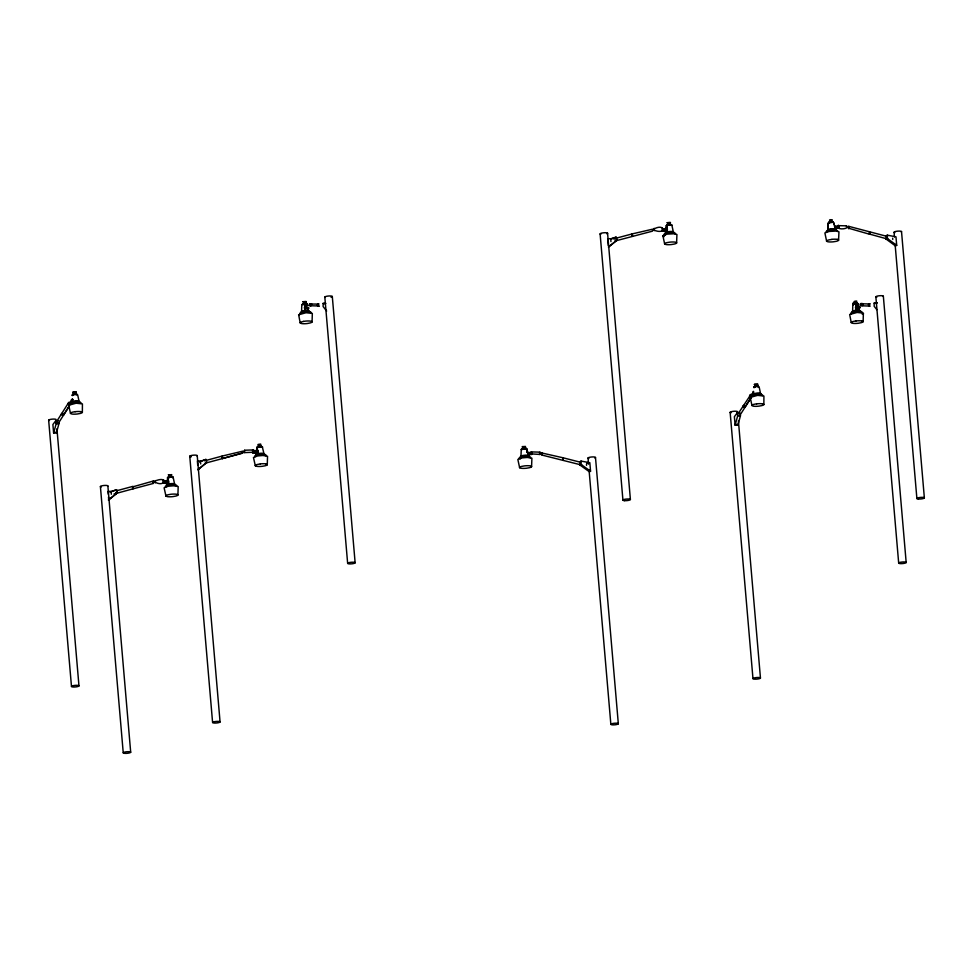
<?xml version="1.0" encoding="UTF-8"?>
<svg xmlns="http://www.w3.org/2000/svg" width="973" height="973" viewBox="0 0 973 973"><rect width="100%" height="100%" fill="white"/><g stroke="black" fill="none" stroke-linecap="round" stroke-linejoin="round"><path stroke-width="1.46" d="M666.748 228.351L666.76 225.31L668.67 224.909M167.684 480.212L168.438 480.54L168.779 484.067L167.952 484.189L168.609 483.982A3.71 0.778 -4.9 0 1 174.581 483.97L173.145 477.244L169.849 477.013L167.964 477.427L167.307 484.834M257.322 450.158L257.334 447.118L262.296 446.802L263.951 453.661M167.332 483.094L163.184 483.107C162.296 477.354 165.142 482.669 168.536 481.27L168.329 484.067L167.295 484.736L165.374 483.107L166.407 482.426L168.329 484.067M667.186 222.708L670.506 222.525L667.186 222.695M666.323 228.57L666.76 225.31M167.551 480.686L167.964 477.427M256.921 450.377L257.334 447.118M82.364 412.394L82.425 403.892L76.125 403.211L68.718 405.255L70.457 413.209M666.006 232.705L667.429 231.866A3.71 0.778 -4.9 0 1 672.282 231.538A3.71 0.778 -4.9 0 1 672.586 232.547M763.854 404.549L763.914 396.047L757.614 395.366L750.207 397.41L751.947 405.376M835.32 229.409L835.004 227.658L839.091 227.682L838.215 225.286M167.611 477.597L167.392 479.543L167.964 479.203M256.726 450.535L256.969 447.288M666.104 228.716L666.371 225.481M662.078 228.071L663.002 229.117L667.356 229.154L667.15 231.939L666.006 232.62L664.109 230.966L661.968 230.954L661.871 229.81M252.457 450.523C253.308 448.371 255.084 453.649 257.906 450.973L257.687 453.759L256.653 454.427L254.731 452.798L252.554 452.798L252.968 449.94L253.053 452.275L244.588 452.603L244.223 451.983M301.557 311.579L301.812 304.695L305.644 303.844L307.59 304.148L307.176 304.646M852.591 311.299L852.847 304.427L858.636 303.88L857.724 304.525M827.999 230.005L828.291 222.963L827.999 229.798M520.969 456.264L521.26 449.429M676.6 243.031L676.928 234.529L674.18 233.763L667.125 234.128L662.868 235.636L664.656 243.992L665.86 244.503A6.13 1.289 -4.9 0 0 671.431 244.539L674.301 244.053A5.911 1.253 -4.9 0 0 676.6 242.691L675.396 242.18A6.13 1.289 -4.9 0 0 669.825 242.143L666.943 242.63A5.911 1.253 -4.9 0 0 664.656 243.992M177.913 495.075L178.181 486.561L173.608 485.795L168.171 486.257L164.109 487.789L165.969 496.121L167.271 496.619A6.13 1.289 -4.9 0 0 172.926 496.607L175.76 496.096A5.911 1.253 -4.9 0 0 177.852 494.746L176.539 494.248A6.13 1.289 -4.9 0 0 170.883 494.26L168.061 494.771A5.911 1.253 -4.9 0 0 165.969 496.121M267.271 464.766L267.539 456.264L262.965 455.486L257.541 455.96L253.467 457.48L255.327 465.812L256.641 466.31A6.13 1.289 -4.9 0 0 262.284 466.298L265.118 465.799A5.911 1.253 -4.9 0 0 267.21 464.437L265.909 463.951M312.078 321.941L312.333 313.415L306.033 312.734L298.638 314.778L300.183 322.768M666.164 225.651L667.247 226.137M839.091 227.682L835.807 228.339L836.938 227.67C832.852 232.316 836.622 218.037 829.41 222.464A2.992 0.632 -4.9 0 0 828.278 223.133L828.473 223.267M863.124 321.662L863.367 313.136L857.079 312.455L849.672 314.498L851.217 322.489M586.585 465.349L586.488 464.109M838.568 240.295L838.957 231.829L836.196 231.075L829.154 231.44L824.885 232.936L826.624 241.255L827.828 241.766A6.13 1.289 -4.9 0 0 833.399 241.803L836.269 241.328A5.911 1.253 -4.9 0 0 838.568 239.966L837.364 239.455M531.574 466.687L531.903 458.222L527.33 457.444L521.905 457.918L517.843 459.438L519.631 467.733L520.944 468.232A6.13 1.289 -4.9 0 0 526.588 468.22L529.421 467.721A5.911 1.253 -4.9 0 0 531.513 466.359L530.212 465.872A6.13 1.289 -4.9 0 0 524.556 465.885L521.723 466.383A5.911 1.253 -4.9 0 0 519.631 467.733M152.883 482.207L153.308 481.039L153.406 483.435L132.887 488.884L132.486 487.887M631.708 235.113L632.061 233.934L652.628 229.178L652.384 231.185L614.997 241.024M892.764 239.455L892.655 238.215M111.336 494.26L111.177 492.508M200.693 463.951L200.547 462.199M221.844 456.921L222.148 456.069L242.97 451.119L242.763 453.126L204.817 463.306M244.199 451.083L244.612 450.244L252.968 449.94M539.48 452.98L540.015 452.19L539.991 454.464L531.185 453.868M610.959 241.62L610.813 239.869M848.237 227.196L848.699 226.332L886.671 236.293M653.747 229.154C665.07 222.562 666.833 235.43 653.771 230.054M304.804 310.679L304.756 308.976L306.154 307.967L308.964 307.942L307.602 310.655L304.792 310.691L304.525 307.517A1.484 1.374 54.4 0 1 305.279 306.361L305.996 306.252M857.104 305.984L856.325 306.081A1.484 1.374 54.4 0 0 855.571 307.237L855.839 310.411L856.459 308.222L859.256 308.198L858.587 310.375M132.523 486.926L153.308 481.039M562.868 458.417L563.245 457.833L580.443 462.236M55.887 422.805L58.66 422.769L58.976 423.583L56.398 433.009L53.624 433.034L56.203 423.62L55.716 420.786L58.489 420.762M735.114 425.189L737.692 415.775L737.206 412.941L739.979 412.917L740.465 415.751L737.887 425.165L735.114 425.189L734.384 416.699L737.206 412.941M154.877 481.112C168.743 475.152 165.422 488.093 154.829 482M71.588 400.256L72.598 399.392M541.62 452.944L563.245 457.833L563.343 460.338L562.868 459.682M869.375 232.073L870.105 232.425L869.68 234.274L848.261 228.12M846.376 226.162C849.915 228.314 840.222 230.114 838.264 227.816M55.716 420.786L52.895 424.532L53.624 433.034M68.718 405.255L69.399 405.96L57.93 423.96M750.779 398.115L739.419 416.116M885.734 238.811L887.461 237.169L887.279 235.15L895.975 236.84L896.705 245.342L895.574 246.011L885.734 238.811L887.461 237.169M579.993 461.749L581.015 461.08L589.833 462.71L590.562 471.2L589.541 471.869L579.555 464.753L580.163 463.768M579.555 464.753L581.185 463.099L581.015 461.08M56.203 422.221L68.378 403.029L69.436 402.713M737.692 414.389L750.633 394.831M69.363 405.85L63.464 415.118L61.688 414.875A1.35 1.241 54.4 0 1 61.579 413.647L62.783 413.051M750.852 398.006L744.953 407.273L743.177 407.042A1.35 1.241 54.4 0 1 743.068 405.802L744.284 405.206M859.5 306.909C858.113 309.049 856.094 304.902 858.685 305.23M862.37 305.145C860.035 307.59 859.67 301.606 862.273 304.002M257.054 449.903L257.809 450.244L257.954 453.88M531.173 451.837L532.122 454.063L528.911 454.732L529.944 454.063L527.463 456.252M666.432 228.096L667.247 228.424L667.381 232.073M76.539 393.822L72.732 393.992L76.332 393.943M76.599 394.564L73.097 394.503M306.531 304.062L302.944 304.427M758.101 386.719C757.687 385.551 752.153 386.865 754.063 387.753M77.22 394.564L76.162 394.029M72.574 395.585L71.832 395.208L74.155 394.454A2.992 0.632 -4.9 0 1 76.94 394.43L77.195 395.147M754.501 387.084L755.644 386.609A2.992 0.632 -4.9 0 1 758.429 386.585L758.697 387.303M863.477 313.525L862.297 314.364M525.858 448.079L522.075 448.225L525.748 447.981M525.931 448.821L522.16 449.064M113.999 494.016L132.997 488.847L133.265 487.035L132.9 486.354L116.711 490.745M171.844 476.429L169.849 476.065L168.73 476.831M261.202 446.121L257.736 446.145L258.477 446.571M525.517 446.437L522.173 446.656L524.167 446.789M521.005 456.471A3.71 0.778 -4.9 0 1 524.033 455.315A3.71 0.778 -4.9 0 1 528.29 455.607L527.646 456.252M521.893 449.83L521.285 449.587A2.992 0.632 -4.9 0 1 522.306 448.918L526.965 448.906L527.402 452.323M838.191 225.639L846.705 225.845M838.507 227.84L838.422 225.505M667.052 225.201L670.567 225.213M319.448 306.009L310.314 305.741A1.241 1.131 54.4 0 1 310.168 304.062L319.047 304.062M862.942 305.449L861.36 305.461A1.241 1.131 54.4 0 1 861.214 303.795L870.336 303.977M670.543 224.349L666.991 224.459L667.77 224.775M308.307 307.419C306.386 309.098 305.473 304.61 307.918 305.619M753.54 391.705L753.71 393.7M833.423 222.416C833.837 220.92 826.636 222.221 829.531 222.963M609.086 246.412L617.052 240.136L616.128 237.132L610.959 238.726L607.711 238.713L608.32 245.792M608.441 247.203L617.052 240.136M116.553 489.711L110.29 492.034L116.553 489.711L117.502 492.715L108.356 500.013L109.377 499.344M117.502 492.715L108.745 499.879L108.502 497.045M198.103 469.57L206.86 462.406L205.911 459.414L199.647 461.737L205.911 459.414M72.78 399.283L71.309 400.742L72.817 399.672M72.817 400.888L71.406 401.898L71.272 400.365A1.496 1.374 54.4 0 1 72.051 399.198L72.391 399.1M304.525 307.517L306.033 306.446A1.484 1.374 54.4 0 1 306.787 305.279L307.857 305.267M304.561 307.906L306.033 306.446L306.154 307.967M307.237 310.545L308.027 310.582A3.71 0.778 -4.9 0 1 307.699 311.713M855.571 307.237L857.067 306.167A1.484 1.374 54.4 0 1 857.821 305.011L858.904 304.987M855.608 307.626L857.067 306.179L855.997 310.302M858.587 308.672L859.998 307.663L859.901 306.507M858.283 310.278L859.074 310.302A3.71 0.778 -4.9 0 1 859.804 311.007M877.245 302.639L876.126 303.442L874.155 303.114L874.18 306.276L876.819 309.657M753.637 393.518L752.895 394.053L752.774 392.52A1.496 1.374 54.4 0 1 753.54 391.365M163.184 483.107L168.365 482.426M206.86 462.406L197.726 469.704L198.747 469.047M252.554 452.798L257.723 452.117M254.731 452.798L255.765 452.117L258.137 453.759M588.799 471.346L589.833 470.677M526.892 451.667C528.23 454.452 537.582 452.214 527.573 452.542M666.128 227.414L666.748 227.086M616.128 237.132L611.129 238.993M661.968 230.954L667.186 230.309M664.109 230.966L665.252 230.297L667.587 231.951M887.279 235.15L886.16 235.819L886.33 237.826M894.856 245.476L895.987 244.819M306.057 303.442L304.172 302.98L303.175 303.758M754.817 387.315C749.842 386.913 764.729 384.53 754.61 386.305M306.86 304.221C308.198 302.591 299.514 304.002 303.26 304.658M758.417 386.877L757.651 386.196M168.791 477.573L172.16 476.308L168.876 476.782M171.88 477.281L169.91 476.806M261.19 446.242L258.234 446.485M261.251 446.984L259.268 446.498M172.306 477.329L172.768 476.879L171.771 476.6M261.664 447.033C262.88 445.792 258.186 446.133 257.723 447.106M526.113 448.979C527.694 447.556 520.3 448.237 522.112 449.356M263.975 453.868A3.71 0.778 -4.9 0 0 262.041 453.26A3.71 0.778 -4.9 0 0 257.967 453.673L256.665 454.525M669.716 224.666C673.462 223.656 665.544 223.778 667.867 224.727M310.959 305.85C308.648 306.945 308.891 302.433 311.032 304.038M670.969 225.262L671.504 224.799L669.363 224.508M832.414 221.771C824.532 222.026 832.912 220.445 832.256 221.88M305.936 303.552L306.556 303.211L303.053 303.649M857.031 304.014L857.663 303.673L853.808 304.062M757.493 386.208L758.076 385.758L754.44 386.342M856.654 301.618C858.222 300.037 850.572 302.165 855.851 301.776M856.799 303.26C846.315 302.956 860.837 302.907 857.456 304.087M244.588 452.603L244.612 450.244M252.944 452.311L252.579 451.679M155.23 482.912L155.254 480.553M163.598 480.248L163.586 482.608M531.392 451.91L539.906 452.141M531.477 454.233L531.501 451.873M204.61 460.837L222.258 456.045L222.367 458.551L221.88 457.894M613.343 238.932L632.182 233.909L632.572 235.867L631.83 236.025M222.258 458.575L242.447 452.968M541.693 454.853L542.034 452.676M654.16 230.674L654.209 228.327M848.663 228.764L848.699 226.332M856.556 303.369C860.023 302.275 852.056 302.639 854.683 303.467M258.623 446.461L257.322 447.3M169.253 476.77L167.77 477.342L168.779 477.755M73.547 394.211L72.428 395.014M854.525 303.43L853.102 303.99L853.783 304.33M260.144 444.77C263.549 443.408 254.5 444.685 259.268 444.88M318.475 303.904L317.563 304.525A1.35 1.241 54.4 0 0 317.672 305.765L318.694 306.373M869.521 303.625L868.609 304.257A1.35 1.241 54.4 0 0 868.707 305.486L870.02 306.057M75.249 411.64L72.476 412.163A6.13 1.289 -4.9 0 0 70.555 413.537L71.917 414.024A5.911 1.253 -4.9 0 0 77.56 413.963L80.333 413.44A6.13 1.289 -4.9 0 0 82.255 412.066L80.893 411.579M856.009 320.92L853.248 321.443A6.13 1.289 -4.9 0 0 851.326 322.817L852.689 323.304A5.911 1.253 -4.9 0 0 858.332 323.243L861.093 322.72A6.13 1.289 -4.9 0 0 863.027 321.345L861.664 320.859M756.739 403.795L753.966 404.318A6.13 1.289 -4.9 0 0 752.044 405.692L753.406 406.179A5.911 1.253 -4.9 0 0 759.062 406.118L761.823 405.595A6.13 1.289 -4.9 0 0 763.744 404.221L762.382 403.734M69.63 404.999L68.524 404.707A1.241 1.131 54.4 0 1 68.378 403.029M751.12 397.154L750.013 396.862A1.241 1.131 54.4 0 1 749.867 395.184M751.74 396.12L750.244 395.026L751.557 393.907M260.253 463.963L257.419 464.462A5.911 1.253 -4.9 0 0 255.327 465.812M831.793 239.419L828.911 239.905A5.911 1.253 -4.9 0 0 826.624 241.255M858.344 310.229L855.559 310.338A3.71 0.778 -4.9 0 0 852.993 311.664M830.662 220.397C835.831 219.874 827.962 219.095 829.835 220.397M75.225 393.457L73.376 394.199M326.648 311.056L323.133 306.556L323.109 303.394L325.882 303.357M308.222 308.477L305.413 308.502L304.95 310.569L307.748 310.545L307.553 308.952M874.155 303.114L876.928 303.077M857.201 307.699L859.998 307.663M855.839 310.411L858.794 310.265M737.692 415.775L740.465 415.751M56.203 423.62L58.976 423.583M735.308 424.496L738.081 424.471M53.819 432.34L56.592 432.316M257.869 450.584L253.454 450.596L253.588 452.129M527.974 454.063L532.122 454.063M200.669 461.068L197.373 461.068L197.738 465.325M586.61 463.379L588.811 463.379M168.511 480.893L164.096 480.893L164.218 482.438M111.311 491.365L108.015 491.377L108.258 494.211M857.627 305.34L856.082 305.315M834.603 226.125L838.994 226.551L834.639 226.514M667.32 228.777L662.966 228.74L663.1 230.273M856.617 306.58L855.936 303.6M307.298 310.509L304.513 310.618A3.71 0.778 -4.9 0 0 301.946 311.944M305.048 305.595L306.592 305.619L306.337 303.868M862.175 305.802L869.728 306.094M168.609 478.242L167.429 477.767M861.969 303.43L862.796 303.771M310.934 303.71L311.749 304.05M323.109 303.394L325.079 303.722M853.589 304.804L852.847 304.427M753.613 395.488A4.488 0.949 -4.9 0 1 753.455 394.272A4.488 0.949 -4.9 0 1 759.098 393.566A4.488 0.949 -4.9 0 1 761.202 394.539L762.467 394.904A5.85 1.241 -4.9 0 1 762.26 395.549M541.9 455.048L581.866 465.118M520.446 458.806L519.205 458.344A5.522 1.168 -4.9 0 1 521.163 457.067L523.851 456.605A5.85 1.241 -4.9 0 1 529.215 456.592L530.455 457.055A5.522 1.168 -4.9 0 1 530.188 457.687M257.431 447.86L256.799 447.458M888.057 239.2L869.448 234.067M829.58 222.781L833.034 222.282M664.316 236.609L662.881 236.013M665.264 235.028L664.121 234.542A5.522 1.168 -4.9 0 1 666.274 233.265L668.998 232.815A5.85 1.241 -4.9 0 1 674.277 232.851L675.432 233.325A5.522 1.168 -4.9 0 1 675.055 233.97M666.967 225.602L668.706 224.568L671.881 225.177L673.328 231.902M69.679 403.977L68.852 402.299L70.591 402.044M539.881 454.5L539.516 453.88M851.472 313.634L850.998 313.379A5.85 1.241 -4.9 0 1 852.822 312.078L855.437 311.579A5.522 1.168 -4.9 0 1 860.752 311.518L862.017 311.98A5.85 1.241 -4.9 0 1 861.823 312.625M751.91 396.57L751.436 396.315A5.85 1.241 -4.9 0 1 753.26 395.002L755.875 394.503A5.522 1.168 -4.9 0 1 761.19 394.454M300.426 313.914L299.964 313.659A5.85 1.241 -4.9 0 1 301.788 312.345L304.391 311.846A5.522 1.168 -4.9 0 1 309.706 311.798L310.983 312.26A5.85 1.241 -4.9 0 1 310.776 312.905M750.888 398.115L750.207 397.41M299.307 315.483L298.638 314.778M255.23 456.641L254.78 456.373A5.522 1.168 -4.9 0 1 256.75 455.096L259.426 454.622A5.85 1.241 -4.9 0 1 264.79 454.61L266.03 455.072A5.522 1.168 -4.9 0 1 265.775 455.717M165.86 486.938L165.422 486.682A5.522 1.168 -4.9 0 1 167.38 485.405L170.068 484.931A5.85 1.241 -4.9 0 1 175.432 484.919L176.672 485.381A5.522 1.168 -4.9 0 1 176.405 486.014M826.588 232.146L826.186 231.866A5.522 1.168 -4.9 0 1 828.339 230.589L831.064 230.139A5.85 1.241 -4.9 0 1 836.354 230.175L837.498 230.662A5.522 1.168 -4.9 0 1 837.133 231.294M580.577 464.085L590.562 471.2M886.865 238.142L896.705 245.342M115.702 492.399L116.468 493.384M744.807 405.522L745.002 405.777A1.35 1.241 54.4 0 1 745.111 407.018M615.167 239.808L615.933 240.793M869.363 233.861L869.23 232.948M759.159 386.974L760.582 393.7M77.67 394.807L79.093 401.545M526.989 449.064L528.315 455.814M833.8 222.829L834.129 224.641M526.77 451.217L526.989 452.494M857.371 303.588L857.809 306.58M856.69 303.576L857.043 306.58M305.644 303.844L305.996 306.86L305.157 306.848L304.89 303.88M856.301 307.796L856.52 310.241M901.521 231.538L924.35 497.787M894.078 232.352L894.467 236.889M895.111 244.454L916.894 498.602M883.35 296.279L906.179 562.528A3.77 0.803 -4.9 0 1 900.353 563.622A3.77 0.803 -4.9 0 1 900.755 562.212A3.77 0.803 -4.9 0 1 906.179 562.528M875.858 296.789L898.675 563.039M738.41 420.895L760.46 678.072A3.77 0.803 -4.9 0 1 754.634 679.166A3.77 0.803 -4.9 0 1 755.048 677.755A3.77 0.803 -4.9 0 1 760.46 678.072M730.139 412.333L752.968 678.582M607.566 233.167L630.395 499.429M600.122 233.982L622.939 500.244M595.5 457.553L618.329 723.803A3.77 0.803 -4.9 0 1 612.406 724.861A3.77 0.803 -4.9 0 1 613.039 723.438A3.77 0.803 -4.9 0 1 618.329 723.803M588.02 458.003L588.543 464.06M589.066 470.105L610.849 724.265M530.99 453.588L531.088 454.732M332.304 296.546L355.133 562.808A3.77 0.803 -4.9 0 1 349.307 563.902A3.77 0.803 -4.9 0 1 349.708 562.479A3.77 0.803 -4.9 0 1 355.133 562.808M324.812 297.069L347.641 563.318M197.239 455.741L220.068 721.99A3.77 0.803 -4.9 0 1 214.145 723.048A3.77 0.803 -4.9 0 1 214.765 721.625A3.77 0.803 -4.9 0 1 220.068 721.99M189.759 456.191L212.588 722.452M107.881 486.038L130.698 752.299A3.77 0.803 -4.9 0 1 124.787 753.357A3.77 0.803 -4.9 0 1 125.408 751.922A3.77 0.803 -4.9 0 1 130.698 752.299M100.401 486.5L123.23 752.749M56.933 428.74L78.971 685.916A3.77 0.803 -4.9 0 1 73.145 687.011A3.77 0.803 -4.9 0 1 73.559 685.588A3.77 0.803 -4.9 0 1 78.971 685.916M48.65 420.178L71.479 686.427M191.316 456.799A3.77 0.803 -4.9 0 1 190.27 455.826A3.77 0.803 -4.9 0 1 195.123 455.109A3.77 0.803 -4.9 0 1 197.02 455.96M256.313 455.461A4.488 0.949 -4.9 0 1 260.825 453.759A4.488 0.949 -4.9 0 1 264.036 454.987M262.503 446.948A2.992 0.632 -4.9 0 1 262.357 447.276M260.363 463.89A6.13 1.289 -4.9 0 1 266.006 463.878M863.282 304.914A1.241 1.131 54.4 0 1 863.039 305.449M876.782 297.288A3.77 0.803 -4.9 0 1 878.862 295.804A3.77 0.803 -4.9 0 1 883.168 296.497M852.98 312.601A4.488 0.949 -4.9 0 1 853.09 311.299A4.488 0.949 -4.9 0 1 859.123 310.728A4.488 0.949 -4.9 0 1 860.059 311.919M855.924 320.981A5.911 1.253 -4.9 0 1 861.567 320.932M588.86 458.526A3.77 0.803 -4.9 0 1 589.127 457.419A3.77 0.803 -4.9 0 1 594.199 456.969A3.77 0.803 -4.9 0 1 594.819 457.991M521.224 457.565A4.488 0.949 -4.9 0 1 521.552 456.252A4.488 0.949 -4.9 0 1 527.585 455.717A4.488 0.949 -4.9 0 1 528.327 456.933M828.741 230.321A3.71 0.778 -4.9 0 1 830.261 228.996A3.71 0.778 -4.9 0 1 835.333 229.202M831.915 239.346A6.13 1.289 -4.9 0 1 837.485 239.382M894.807 232.669A3.77 0.803 -4.9 0 1 897.313 231.185A3.77 0.803 -4.9 0 1 901.266 231.963M828.132 231.112A4.488 0.949 -4.9 0 1 830.553 229.421A4.488 0.949 -4.9 0 1 836.135 230.005M753.564 394.576A3.71 0.778 -4.9 0 1 756.629 393.189A3.71 0.778 -4.9 0 1 760.387 393.919M731.076 412.832A3.77 0.803 -4.9 0 1 731.161 411.749A3.77 0.803 -4.9 0 1 736.233 411.263A3.77 0.803 -4.9 0 1 737.023 412.26M756.641 403.868A5.911 1.253 -4.9 0 1 762.297 403.807M72.075 402.408A3.71 0.778 -4.9 0 1 75.626 400.985A3.71 0.778 -4.9 0 1 78.472 401.971M63.659 413.914A1.35 1.241 54.4 0 1 63.622 414.863M49.039 420.543A3.77 0.803 -4.9 0 1 52.141 419.144A3.77 0.803 -4.9 0 1 55.96 419.874M75.152 411.713A5.911 1.253 -4.9 0 1 80.795 411.652M69.947 404.148A5.85 1.241 -4.9 0 1 71.771 402.846L74.386 402.348A5.522 1.168 -4.9 0 1 79.701 402.299L80.966 402.749A5.85 1.241 -4.9 0 1 80.771 403.394M71.467 403.175A4.488 0.949 -4.9 0 1 75.152 401.496A4.488 0.949 -4.9 0 1 79.713 402.384M600.864 234.311A3.77 0.803 -4.9 0 1 601.314 233.192A3.77 0.803 -4.9 0 1 606.386 232.778A3.77 0.803 -4.9 0 1 606.824 233.824M666.189 233.812A4.488 0.949 -4.9 0 1 669.181 232.048A4.488 0.949 -4.9 0 1 673.875 232.973M671.881 225.177A2.992 0.632 -4.9 0 1 671.881 225.335M325.201 297.434A3.77 0.803 -4.9 0 1 326.6 296.291A3.77 0.803 -4.9 0 1 331.586 296.084A3.77 0.803 -4.9 0 1 331.051 297.203M301.946 312.88A4.488 0.949 -4.9 0 1 301.788 311.664A4.488 0.949 -4.9 0 1 307.432 310.959A4.488 0.949 -4.9 0 1 309.536 311.932M101.241 487.011A3.77 0.803 -4.9 0 1 103.515 485.527A3.77 0.803 -4.9 0 1 107.662 486.269M166.942 485.77A4.488 0.949 -4.9 0 1 170.871 484.104A4.488 0.949 -4.9 0 1 175.213 485.028M173.145 477.244A2.992 0.632 -4.9 0 1 172.635 477.755M72.89 392.228L76.271 392.095L72.89 392.228M302.822 301.727L306.203 301.594L302.822 301.727M754.379 384.384L757.76 384.25L754.379 384.384M168.438 474.812L171.795 474.69L168.438 474.8M303.503 321.418L302.202 321.722A6.13 1.289 -4.9 0 0 300.28 323.097L301.642 323.571A5.911 1.253 -4.9 0 0 307.286 323.523L310.059 322.987A6.13 1.289 -4.9 0 0 311.98 321.613L310.618 321.139A5.911 1.253 -4.9 0 0 304.975 321.187L303.503 321.418M918.33 499.015A3.77 0.803 -4.9 0 0 924.35 497.994A3.77 0.803 -4.9 0 0 919.193 497.58A3.77 0.803 -4.9 0 0 918.33 499.015M624.374 500.657A3.77 0.803 -4.9 0 0 630.395 499.636A3.77 0.803 -4.9 0 0 625.238 499.21A3.77 0.803 -4.9 0 0 624.374 500.657"/></g></svg>
